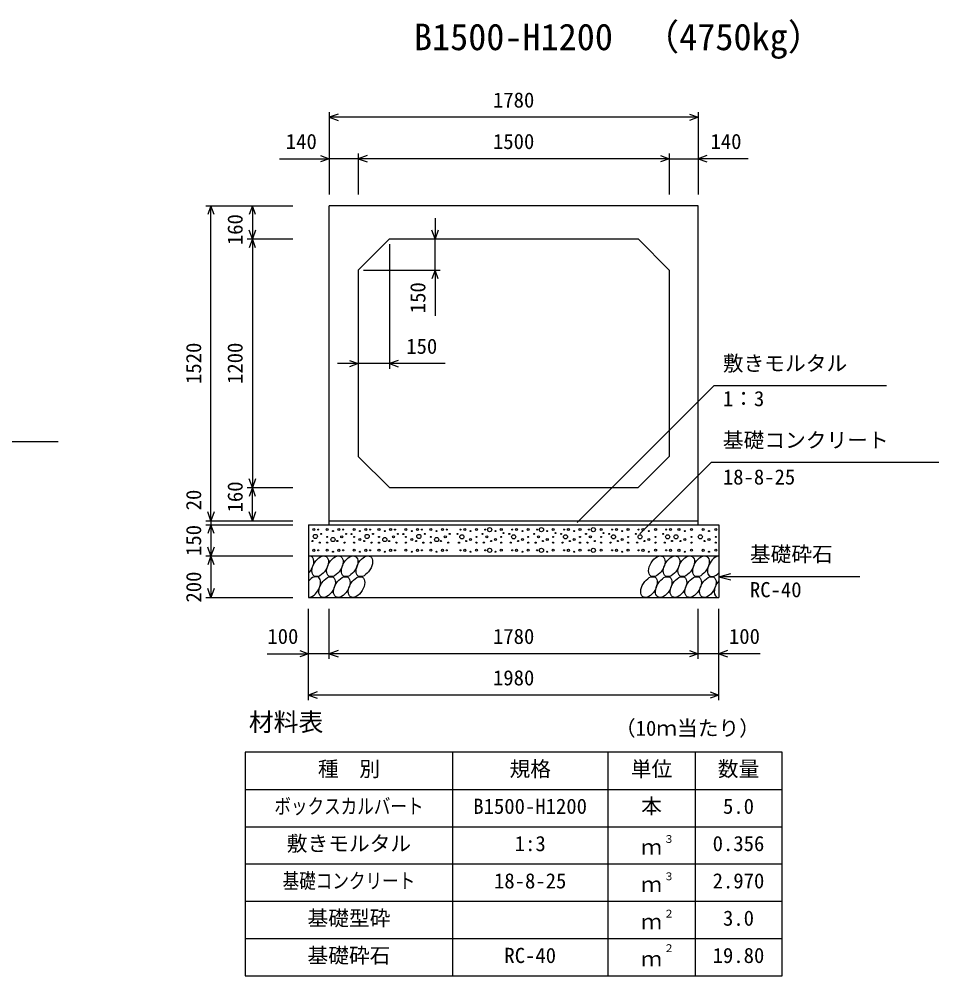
# Model space of a CAD drawing. Units: millimetres, scale not verified. Extents: x -50400 to 50400, y -17820 to 17820.
# Drawn here: x 9873 to 14312, y -9995 to -5377 of the extents above; entities that cross this region are included whole.
import ezdxf
from ezdxf.enums import TextEntityAlignment as Align

# ---------------------------------------------------------------- set-up
doc = ezdxf.new("R2010")
doc.units = ezdxf.units.MM
doc.header["$LTSCALE"] = 60
for name, color, linetype, lineweight in [('0-0_DIM', 7, 'Continuous', 25), ('0-2_HATCH', 6, 'Continuous', 25), ('0-3_HYO', 3, 'Continuous', 25), ('0-4_HYO2', 4, 'Continuous', 25), ('0-5_OUTLINE', 3, 'Continuous', 25), ('0-7_TXT', 7, 'Continuous', 25)]:
    doc.layers.add(name, color=color, linetype=linetype, lineweight=lineweight)
doc.styles.add('ＭＳ ゴシック', font='')
doc.styles.get('ＭＳ ゴシック').set_extended_font_data('MS Gothic')

msp = doc.modelspace()

# ---------------------------------------------------------------- linework, layer by layer
at = {"layer": '0-0_DIM'}
for p, q in [((11369.98, -5826.22), (11369.98, -6223.11)), ((13149.98, -5851.22), (11369.98, -5851.22)), ((13149.98, -5826.22), (13149.98, -6223.11)), ((11509.98, -6026.22), (11509.98, -6223.11)), ((13009.98, -6026.22), (13009.98, -6223.11)), ((11129.24, -6051.22), (11369.98, -6051.22)), ((11509.98, -6051.22), (11369.98, -6051.22)), ((13009.98, -6051.22), (11509.98, -6051.22)), ((13009.98, -6051.22), (13149.98, -6051.22)), ((13390.73, -6051.22), (13149.98, -6051.22)), ((10773.88, -6278.11), (11194.98, -6278.11)), ((10798.88, -7798.11), (10798.88, -6278.11)), ((10998.88, -6278.11), (10998.88, -6438.11)), ((11880.84, -6338.11), (11880.84, -6438.11)), ((10973.88, -6438.11), (11194.98, -6438.11)), ((10998.88, -6438.11), (10998.88, -7638.11)), ((11659.98, -6463.11), (11659.98, -7064.68)), ((11880.84, -6588.11), (11880.84, -6438.11)), ((11534.98, -6588.11), (11905.84, -6588.11)), ((11880.84, -6588.11), (11880.84, -6808.99)), ((11509.98, -7039.68), (11409.98, -7039.68)), ((11659.98, -7039.68), (11509.98, -7039.68)), ((11929.45, -7039.68), (11659.98, -7039.68)), ((12566.2, -7807.45), (13226.48, -7147.17)), ((14058.89, -7147.17), (13226.48, -7147.17)), ((10061.62, -7417.78), (8962.07, -7417.78)), ((12868.01, -7861.84), (13212.07, -7517.78)), ((14311.62, -7517.78), (13212.07, -7517.78)), ((10973.88, -7638.11), (11194.98, -7638.11)), ((10998.88, -7798.11), (10998.88, -7638.11)), ((10773.88, -7798.11), (11194.98, -7798.11)), ((10798.88, -7798.11), (10798.88, -7818.11)), ((10773.88, -7818.11), (11194.98, -7818.11)), ((10798.88, -7818.11), (10798.88, -7968.11)), ((10773.88, -7968.11), (11194.98, -7968.11)), ((10798.88, -7968.11), (10798.88, -8168.11)), ((13249.98, -8068.11), (13307.94, -8052.58)), ((13929.79, -8068.11), (13249.98, -8068.11)), ((13249.98, -8068.11), (13307.94, -8083.64)), ((10773.88, -8168.11), (11194.98, -8168.11)), ((11269.98, -8664.72), (11269.98, -8223.11)), ((11369.98, -8464.72), (11369.98, -8223.11)), ((13149.98, -8464.72), (13149.98, -8223.11)), ((13149.98, -8464.72), (13149.98, -8223.11)), ((13249.98, -8664.72), (13249.98, -8223.11)), ((11070.44, -8439.72), (11269.98, -8439.72)), ((11369.98, -8439.72), (11269.98, -8439.72)), ((13149.98, -8439.72), (11369.98, -8439.72)), ((13249.98, -8439.72), (13149.98, -8439.72)), ((13449.53, -8439.72), (13249.98, -8439.72)), ((13249.98, -8639.72), (11269.98, -8639.72))]:
    msp.add_line(p, q, dxfattribs=at)
for points in [[(11412.27, -5835.83), (11369.98, -5851.22), (11412.27, -5866.61)], [(13107.7, -5835.83), (13149.98, -5851.22), (13107.7, -5866.61)], [(11327.7, -6035.83), (11369.98, -6051.22), (11327.7, -6066.61)], [(11552.27, -6035.83), (11509.98, -6051.22), (11552.27, -6066.61)], [(12967.7, -6035.83), (13009.98, -6051.22), (12967.7, -6066.61)], [(13192.27, -6035.83), (13149.98, -6051.22), (13192.27, -6066.61)], [(10814.27, -6320.4), (10798.88, -6278.11), (10783.49, -6320.4)], [(11014.27, -6320.4), (10998.88, -6278.11), (10983.49, -6320.4)], [(11014.27, -6395.83), (10998.88, -6438.11), (10983.49, -6395.83)], [(11896.23, -6395.83), (11880.84, -6438.11), (11865.44, -6395.83)], [(11014.27, -6480.4), (10998.88, -6438.11), (10983.49, -6480.4)], [(11896.23, -6630.4), (11880.84, -6588.11), (11865.44, -6630.4)], [(11467.7, -7024.29), (11509.98, -7039.68), (11467.7, -7055.07)], [(11702.27, -7024.29), (11659.98, -7039.68), (11702.27, -7055.07)], [(11014.27, -7595.83), (10998.88, -7638.11), (10983.49, -7595.83)], [(11014.27, -7680.4), (10998.88, -7638.11), (10983.49, -7680.4)], [(10814.27, -7755.83), (10798.88, -7798.11), (10783.49, -7755.83)], [(11014.27, -7755.83), (10998.88, -7798.11), (10983.49, -7755.83)], [(10814.27, -7860.4), (10798.88, -7818.11), (10783.49, -7860.4)], [(10814.27, -7925.83), (10798.88, -7968.11), (10783.49, -7925.83)], [(10814.27, -8010.4), (10798.88, -7968.11), (10783.49, -8010.4)], [(10814.27, -8125.83), (10798.88, -8168.11), (10783.49, -8125.83)], [(11227.7, -8424.33), (11269.98, -8439.72), (11227.7, -8455.12)], [(11412.27, -8424.33), (11369.98, -8439.72), (11412.27, -8455.12)], [(13107.7, -8424.33), (13149.98, -8439.72), (13107.7, -8455.12)], [(13292.27, -8424.33), (13249.98, -8439.72), (13292.27, -8455.12)], [(11312.27, -8624.33), (11269.98, -8639.72), (11312.27, -8655.12)], [(13207.7, -8624.33), (13249.98, -8639.72), (13207.7, -8655.12)]]:
    msp.add_lwpolyline(points, dxfattribs=at)
at = {"layer": '0-2_HATCH'}
for centre, radius in [((11296.02, -7840.93), 5), ((11317.05, -7840.93), 2.5), ((11359.95, -7840.06), 5), ((11387.99, -7847.94), 2.5), ((11416.02, -7840.93), 5), ((11437.05, -7840.93), 2.5), ((11489.95, -7840.06), 5), ((11517.99, -7847.94), 2.5), ((11546.02, -7840.93), 5), ((11567.05, -7840.93), 2.5), ((11609.95, -7840.06), 5), ((11637.99, -7847.94), 2.5), ((11666.02, -7840.93), 5), ((11687.05, -7840.93), 2.5), ((11739.95, -7840.06), 5), ((11767.99, -7847.94), 2.5), ((11796.02, -7840.93), 5), ((11817.05, -7840.93), 2.5), ((11859.95, -7840.06), 5), ((11887.99, -7847.94), 2.5), ((11916.02, -7840.93), 5), ((11937.05, -7840.93), 2.5), ((12002.91, -7840.93), 2.5), ((12023.94, -7840.93), 5), ((12051.98, -7847.94), 2.5), ((12080.01, -7840.06), 5), ((12122.91, -7840.93), 2.5), ((12143.94, -7840.93), 10), ((12171.98, -7847.94), 2.5), ((12200.01, -7840.06), 5), ((12252.91, -7840.93), 2.5), ((12273.94, -7840.93), 5), ((12301.98, -7847.94), 2.5), ((12330.01, -7840.06), 5), ((12372.91, -7840.93), 2.5), ((12393.94, -7840.93), 10), ((12421.98, -7847.94), 2.5), ((12450.01, -7840.06), 5), ((12502.91, -7840.93), 2.5), ((12523.94, -7840.93), 5), ((12551.98, -7847.94), 2.5), ((12580.01, -7840.06), 5), ((12622.91, -7840.93), 2.5), ((12643.94, -7840.93), 10), ((12681.84, -7840.06), 5), ((12734.73, -7840.93), 2.5), ((12755.76, -7840.93), 5), ((12783.8, -7847.94), 2.5), ((12811.84, -7840.06), 5), ((12862.79, -7840.93), 2.5), ((12883.83, -7840.93), 5), ((12911.86, -7847.94), 2.5), ((12944.77, -7840.06), 5), ((12995.72, -7840.93), 2.5), ((13016.75, -7840.93), 5), ((13057.42, -7840.93), 5), ((13085.46, -7847.94), 2.5), ((13118.36, -7840.06), 5), ((13174.27, -7840.93), 5), ((13202.3, -7847.94), 2.5), ((13235.2, -7840.06), 5), ((11289.01, -7896.09), 2.5), ((11302.56, -7873.95), 10), ((11331.07, -7861.95), 2.5), ((11359.95, -7875.95), 2.5), ((11387.99, -7889.08), 10), ((11409.01, -7896.09), 2.5), ((11430.04, -7875.95), 5), ((11451.07, -7861.95), 2.5), ((11477.53, -7862.85), 2.5), ((11489.95, -7875.95), 2.5), ((11517.99, -7889.08), 5), ((11539.01, -7896.09), 2.5), ((11552.56, -7873.95), 10), ((11581.07, -7861.95), 2.5), ((11609.95, -7875.95), 2.5), ((11637.99, -7889.08), 10), ((11659.01, -7896.09), 2.5), ((11680.04, -7875.95), 5), ((11701.07, -7861.95), 2.5), ((11727.53, -7862.85), 2.5), ((11739.95, -7875.95), 2.5), ((11767.99, -7889.08), 5), ((11789.01, -7896.09), 2.5), ((11802.56, -7873.95), 10), ((11831.07, -7861.95), 2.5), ((11859.95, -7875.95), 2.5), ((11887.99, -7889.08), 10), ((11909.01, -7896.09), 2.5), ((11930.04, -7875.95), 5), ((11951.07, -7861.95), 2.5), ((11988.89, -7861.95), 2.5), ((12009.92, -7875.95), 10), ((12030.95, -7896.09), 2.5), ((12051.98, -7889.08), 5), ((12080.01, -7875.95), 2.5), ((12108.89, -7861.95), 2.5), ((12129.92, -7875.95), 5), ((12150.95, -7896.09), 2.5), ((12171.98, -7889.08), 5), ((12200.01, -7875.95), 2.5), ((12211.35, -7857.63), 2.5), ((12238.89, -7861.95), 2.5), ((12259.92, -7875.95), 10), ((12280.95, -7896.09), 2.5), ((12301.98, -7889.08), 5), ((12330.01, -7875.95), 2.5), ((12358.89, -7861.95), 2.5), ((12379.92, -7875.95), 5), ((12400.95, -7896.09), 2.5), ((12421.98, -7889.08), 5), ((12450.01, -7875.95), 2.5), ((12461.35, -7857.63), 2.5), ((12488.89, -7861.95), 2.5), ((12509.92, -7875.95), 10), ((12530.95, -7896.09), 2.5), ((12551.98, -7889.08), 5), ((12580.01, -7875.95), 2.5), ((12608.89, -7861.95), 2.5), ((12629.92, -7875.95), 5), ((12650.95, -7896.09), 2.5), ((12681.84, -7875.95), 2.5), ((12693.18, -7857.63), 2.5), ((12720.71, -7861.95), 2.5), ((12741.74, -7875.95), 10), ((12762.77, -7896.09), 2.5), ((12783.8, -7889.08), 5), ((12811.84, -7875.95), 2.5), ((12848.78, -7861.95), 2.5), ((12869.81, -7875.95), 10), ((12890.83, -7896.09), 2.5), ((12911.86, -7889.08), 5), ((12944.77, -7875.95), 2.5), ((12981.7, -7861.95), 2.5), ((13002.73, -7875.95), 10), ((13023.76, -7896.09), 2.5), ((13043.4, -7875.95), 10), ((13064.43, -7896.09), 2.5), ((13085.46, -7889.08), 5), ((13118.36, -7875.95), 2.5), ((13160.25, -7875.95), 10), ((13181.27, -7896.09), 2.5), ((13202.3, -7889.08), 5), ((13235.2, -7875.95), 2.5), ((11296.02, -7940.93), 5), ((11317.05, -7940.93), 2.5), ((11324.06, -7903.96), 2.5), ((11359.95, -7940.06), 5), ((11359.95, -7903.96), 2.5), ((11416.02, -7940.93), 5), ((11437.05, -7940.93), 2.5), ((11444.06, -7903.96), 2.5), ((11489.95, -7940.06), 5), ((11489.95, -7903.96), 2.5), ((11546.02, -7940.93), 5), ((11567.05, -7940.93), 2.5), ((11574.06, -7903.96), 2.5), ((11609.95, -7940.06), 5), ((11609.95, -7903.96), 2.5), ((11666.02, -7940.93), 5), ((11687.05, -7940.93), 2.5), ((11694.06, -7903.96), 2.5), ((11739.95, -7940.06), 5), ((11739.95, -7903.96), 2.5), ((11796.02, -7940.93), 5), ((11817.05, -7940.93), 2.5), ((11824.06, -7903.96), 2.5), ((11859.95, -7940.06), 5), ((11859.95, -7903.96), 2.5), ((11916.02, -7940.93), 5), ((11937.05, -7940.93), 2.5), ((11944.06, -7903.96), 2.5), ((11995.9, -7903.96), 2.5), ((12002.91, -7940.93), 2.5), ((12023.94, -7940.93), 5), ((12080.01, -7940.06), 5), ((12080.01, -7903.96), 2.5), ((12115.9, -7903.96), 2.5), ((12122.91, -7940.93), 2.5), ((12143.94, -7940.93), 10), ((12200.01, -7940.06), 5), ((12200.01, -7903.96), 2.5), ((12245.9, -7903.96), 2.5), ((12252.91, -7940.93), 2.5), ((12273.94, -7940.93), 5), ((12330.01, -7940.06), 5), ((12330.01, -7903.96), 2.5), ((12365.9, -7903.96), 2.5), ((12372.91, -7940.93), 2.5), ((12393.94, -7940.93), 10), ((12450.01, -7940.06), 5), ((12450.01, -7903.96), 2.5), ((12495.9, -7903.96), 2.5), ((12502.91, -7940.93), 2.5), ((12523.94, -7940.93), 5), ((12580.01, -7940.06), 5), ((12580.01, -7903.96), 2.5), ((12615.9, -7903.96), 2.5), ((12622.91, -7940.93), 2.5), ((12643.94, -7940.93), 10), ((12681.84, -7940.06), 5), ((12681.84, -7903.96), 2.5), ((12727.72, -7903.96), 2.5), ((12734.73, -7940.93), 2.5), ((12755.76, -7940.93), 5), ((12811.84, -7940.06), 5), ((12811.84, -7903.96), 2.5), ((12855.79, -7903.96), 2.5), ((12862.79, -7940.93), 2.5), ((12883.83, -7940.93), 5), ((12944.77, -7940.06), 5), ((12944.77, -7903.96), 2.5), ((12988.71, -7903.96), 2.5), ((12995.72, -7940.93), 2.5), ((13016.75, -7940.93), 5), ((13057.42, -7940.93), 5), ((13118.36, -7940.06), 5), ((13118.36, -7903.96), 2.5), ((13174.27, -7940.93), 5), ((13235.2, -7940.06), 5), ((13235.2, -7903.96), 2.5), ((11387.99, -7947.94), 2.5), ((11517.99, -7947.94), 2.5), ((11637.99, -7947.94), 2.5), ((11767.99, -7947.94), 2.5), ((11887.99, -7947.94), 2.5), ((12051.98, -7947.94), 2.5), ((12171.98, -7947.94), 2.5), ((12301.98, -7947.94), 2.5), ((12421.98, -7947.94), 2.5), ((12551.98, -7947.94), 2.5), ((12783.8, -7947.94), 2.5), ((12911.86, -7947.94), 2.5), ((13085.46, -7947.94), 2.5), ((13202.3, -7947.94), 2.5)]:
    msp.add_circle(centre, radius, dxfattribs=at)
for centre, start_param, end_param in [((11255.33, -8018.12), 4.3355439, 6.7245934), ((13234.54, -8018.12), 0.4199491, 4.357003), ((11288.58, -8118.11), 3.4740877, 7.5860497), ((13267.79, -8118.11), 1.2805297, 3.4964223)]:
    msp.add_ellipse(centre, major_axis=(29.09, 47.08), ratio=0.5792, start_param=start_param, end_param=end_param, dxfattribs=at)
for centre in [(11326.29, -8018.12), (11397.24, -8018.12), (11468.2, -8018.12), (11539.15, -8018.12), (12950.71, -8018.12), (13021.67, -8018.12), (13092.63, -8018.12), (13163.58, -8018.12), (11359.53, -8118.11), (11430.49, -8118.11), (11501.45, -8118.11), (12913.01, -8118.11), (12983.96, -8118.11), (13054.92, -8118.11), (13125.87, -8118.11), (13196.83, -8118.11)]:
    msp.add_ellipse(centre, major_axis=(29.09, 47.08), ratio=0.5792, dxfattribs=at)
at = {"layer": '0-3_HYO'}
for p, q in [((11964.98, -8914.72), (11964.98, -9994.72)), ((12714.98, -8914.72), (12714.98, -9994.72)), ((13134.98, -8914.72), (13134.98, -9994.72)), ((10964.98, -9094.72), (13554.98, -9094.72))]:
    msp.add_line(p, q, dxfattribs=at)
msp.add_lwpolyline([(10964.98, -9994.72), (13554.98, -9994.72), (13554.98, -8914.72), (10964.98, -8914.72)], close=True, dxfattribs=at)
at = {"layer": '0-4_HYO2'}
for p, q in [((10964.98, -9274.72), (13554.98, -9274.72)), ((10964.98, -9454.72), (13554.98, -9454.72)), ((10964.98, -9634.72), (13554.98, -9634.72)), ((10964.98, -9814.72), (13554.98, -9814.72))]:
    msp.add_line(p, q, dxfattribs=at)
at = {"layer": '0-5_OUTLINE'}
for p, q in [((13149.98, -6278.11), (11369.98, -6278.11)), ((11369.98, -7818.11), (11369.98, -6278.11)), ((13149.98, -7818.11), (13149.98, -6278.11)), ((11509.98, -6588.11), (11659.98, -6438.11)), ((11659.98, -6438.11), (12859.98, -6438.11)), ((12859.98, -6438.11), (13009.98, -6588.11)), ((11509.98, -6588.11), (11509.98, -7488.11)), ((13009.98, -6588.11), (13009.98, -7488.11)), ((11509.98, -7488.11), (11659.98, -7638.11)), ((13009.98, -7488.11), (12859.98, -7638.11)), ((11659.98, -7638.11), (12859.98, -7638.11)), ((11369.98, -7798.11), (13149.98, -7798.11)), ((11269.98, -7818.11), (11269.98, -8168.11)), ((11269.98, -7818.11), (13249.98, -7818.11)), ((13249.98, -7818.11), (13249.98, -8168.11)), ((11269.98, -7968.11), (13249.98, -7968.11)), ((11269.98, -8168.11), (13249.98, -8168.11))]:
    msp.add_line(p, q, dxfattribs=at)

# ---------------------------------------------------------------- texts
at = {"layer": '0-0_DIM', "style": 'ＭＳ ゴシック'}
for s, p in [('1780', (12159.98, -5826.22)), ('140', (11160.34, -6026.22)), ('1500', (12159.98, -6026.22)), ('140', (13209.62, -6026.22)), ('150', (11741.39, -7014.68)), ('敷きモルタル', (13269.33, -7097.17)), ('1：3', (13269.33, -7267.28)), ('基礎コンクリート', (13269.33, -7467.78)), ('18-8-25', (13269.33, -7645.41)), ('基礎砕石', (13399.72, -8018.11)), ('RC-40', (13399.72, -8189.49)), ('100', (11071.34, -8414.72)), ('1780', (12159.98, -8414.72)), ('100', (13298.62, -8414.72)), ('1980', (12159.98, -8614.72))]:
    msp.add_text(s, height=73.31, dxfattribs=at).set_placement(p, align=Align.BOTTOM_LEFT)
for s, p in [('160', (10973.88, -6468.11)), ('150', (11855.84, -6796.61)), ('1520', (10773.88, -7138.11)), ('1200', (10973.88, -7138.11)), ('160', (10973.88, -7758.11)), ('20', (10773.88, -7748.04)), ('150', (10773.88, -7968.11)), ('200', (10773.88, -8193.11))]:
    msp.add_text(s, height=73.31, rotation=90, dxfattribs=at).set_placement(p, align=Align.BOTTOM_LEFT)
at = {"layer": '0-7_TXT', "style": 'ＭＳ ゴシック'}
for s, height, p in [('B1500-H1200', 128.3, (11778.73, -5565.61)), ('（4750kg）', 128.3, (12883.57, -5565.61)), ('材料表', 87.98, (10981.65, -8839.72)), ('（10ｍ当たり）', 73.31, (12748.31, -8858.06)), ('種\u3000別', 73.31, (11314.98, -9054.72)), ('規格', 73.31, (12239.98, -9054.72)), ('単位', 73.31, (12824.98, -9054.72)), ('数量', 73.31, (13244.98, -9054.72)), ('B1500-H1200', 73.31, (12064.98, -9234.72)), ('本', 73.31, (12874.98, -9234.72)), ('5.0', 73.31, (13269.98, -9234.72)), ('敷きモルタル', 73.31, (11164.98, -9414.72)), ('1:3', 73.31, (12264.98, -9414.72)), ('３', 36.66, (12984.22, -9364.11)), ('0.356', 73.31, (13219.98, -9414.72)), ('ｍ', 73.31, (12874.98, -9431.39)), ('18-8-25', 73.31, (12164.98, -9594.72)), ('３', 36.66, (12984.22, -9544.11)), ('2.970', 73.31, (13219.98, -9594.72)), ('ｍ', 73.31, (12874.98, -9611.39)), ('基礎型砕', 73.31, (11264.98, -9774.72)), ('２', 36.66, (12984.22, -9724.11)), ('3.0', 73.31, (13269.98, -9774.72)), ('ｍ', 73.31, (12874.98, -9791.39)), ('基礎砕石', 73.31, (11264.98, -9954.72)), ('RC-40', 73.31, (12214.98, -9954.72)), ('２', 36.66, (12984.22, -9890.78)), ('19.80', 73.31, (13219.98, -9954.72)), ('ｍ', 73.31, (12874.98, -9971.39))]:
    msp.add_text(s, height=height, dxfattribs=at).set_placement(p, align=Align.BOTTOM_LEFT)
at = {"layer": '0-7_TXT', "style": 'ＭＳ ゴシック', "width": 0.8}
for s, p in [('ボックスカルバート', (11104.98, -9234.72)), ('基礎コンクリート', (11144.98, -9594.72))]:
    msp.add_text(s, height=73.31, dxfattribs=at).set_placement(p, align=Align.BOTTOM_LEFT)

doc.saveas('drawing.dxf')
